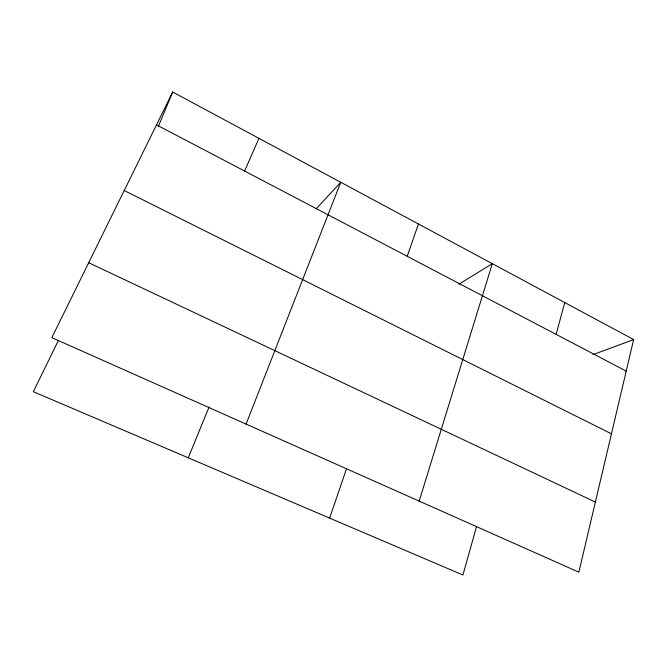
<?xml version="1.0" encoding="UTF-8"?>
<svg xmlns="http://www.w3.org/2000/svg" width="667" height="667" viewBox="0 0 667 667"><rect width="100%" height="100%" fill="white"/><g stroke="black" fill="none" stroke-linecap="round" stroke-linejoin="round"><path stroke-width="1" d="M633.65 339.57L578.856 572.178L51.843 337.644L172.678 92.013L633.65 339.57L592.955 354.661M556.128 334.384L564.724 302.56M476.521 526.655L462.915 574.987L33.35 391.704L58.362 340.503M419.176 501.117L492.313 263.665L458.963 284.175M329.615 518.109L346.598 468.501M407.203 256.295L418.442 223.995M246.081 424.087L340.754 182.274L316.033 209.004M188.244 457.795L209.096 406.962M158.346 126.43L172.678 92.013M244.589 171.027L258.946 138.344M88.703 262.723L595.373 502.068M124.22 190.529L611.447 433.817M156.528 124.854L626.213 371.127"/></g></svg>
